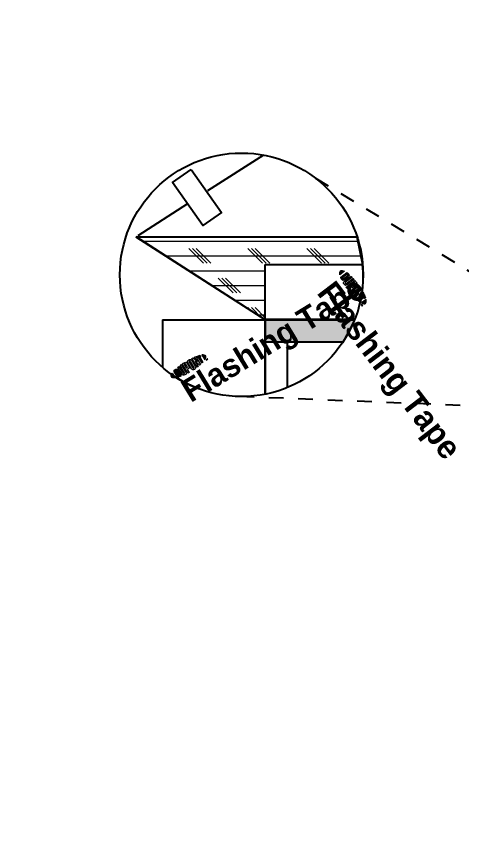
# Model space of a CAD drawing. Header units: inches. Extents: x -22 to 84, y -21 to 19.
# Drawn here: x 42.5 to 46.27, y -3.28 to 3.6 of the extents above; entities that cross this region are included whole.
import ezdxf

# ---------------------------------------------------------------- set-up
doc = ezdxf.new("R2010")
doc.units = ezdxf.units.IN
doc.header["$MEASUREMENT"] = 0
for name, pattern in [('AI-Linetype-31', [0.25, 0.125, -0.125]), ('AI-Linetype-32', [0.25, 0.125, -0.125]), ('AI-Linetype-33', [0.75, 0.5, -0.25])]:
    doc.linetypes.add(name, pattern=pattern)
for name, color, linetype, lineweight in [('.ATI-HATCH', 7, 'Continuous', 0), ('flash hatch', 7, 'Continuous', 0), ('G-ANNO-TTLB', 7, 'Continuous', 0), ('Layer 12', 7, 'Continuous', 0)]:
    doc.layers.add(name, color=color, linetype=linetype, lineweight=lineweight)

# ---------------------------------------------------------------- blocks, each defined once
blk = doc.blocks.new('Block_82')
at = {"layer": 'Layer 12', "true_color": 0x17477e, "transparency": 33554687}
h = blk.add_hatch(color=156, dxfattribs=at)
h.dxf.hatch_style = 2
edge = h.paths.add_edge_path()
edge.add_spline(control_points=[(45.2465, 1.4417), (45.2394, 1.4363), (45.2381, 1.4244), (45.2415, 1.408), (45.2415, 1.408), (45.2802, 1.4375), (45.2802, 1.4375), (45.2654, 1.4452), (45.2536, 1.4471), (45.2465, 1.4417)], knot_values=[0, 0, 0, 0, 1, 1, 1, 2, 2, 2, 3, 3, 3, 3], degree=3, periodic=0)
h = blk.add_hatch(color=156, dxfattribs=at)
h.dxf.hatch_style = 2
edge = h.paths.add_edge_path()
edge.add_spline(control_points=[(45.2726, 1.3747), (45.2697, 1.3724), (45.2673, 1.3734), (45.2657, 1.3756), (45.2644, 1.3772), (45.2631, 1.3803), (45.2621, 1.3828), (45.2621, 1.3828), (45.2991, 1.411), (45.2991, 1.411), (45.3012, 1.4094), (45.3038, 1.4073), (45.305, 1.4056), (45.3067, 1.4035), (45.307, 1.4009), (45.3041, 1.3987), (45.3041, 1.3987), (45.2726, 1.3747), (45.2726, 1.3747)], knot_values=[0, 0, 0, 0, 1, 1, 1, 2, 2, 2, 3, 3, 3, 4, 4, 4, 5, 5, 5, 6, 6, 6, 6], degree=3, periodic=0)
edge = h.paths.add_edge_path()
edge.add_spline(control_points=[(45.3158, 1.4116), (45.3132, 1.4149), (45.3085, 1.419), (45.2992, 1.4257), (45.2992, 1.4257), (45.2479, 1.3866), (45.2479, 1.3866), (45.2514, 1.3771), (45.2545, 1.3702), (45.2571, 1.3668), (45.263, 1.3591), (45.271, 1.3583), (45.2786, 1.3641), (45.2786, 1.3641), (45.3127, 1.3901), (45.3127, 1.3901), (45.3203, 1.3959), (45.3217, 1.4038), (45.3158, 1.4116)], knot_values=[0, 0, 0, 0, 1, 1, 1, 2, 2, 2, 3, 3, 3, 4, 4, 4, 5, 5, 5, 6, 6, 6, 6], degree=3, periodic=0)
h = blk.add_hatch(color=156, dxfattribs=at)
h.dxf.hatch_style = 2
edge = h.paths.add_edge_path()
edge.add_spline(control_points=[(45.2945, 1.3336), (45.2915, 1.3313), (45.2888, 1.3309), (45.2865, 1.335), (45.2841, 1.3389), (45.2849, 1.3411), (45.2884, 1.3438), (45.2884, 1.3438), (45.3443, 1.3864), (45.3443, 1.3864), (45.3422, 1.3886), (45.3373, 1.3934), (45.3352, 1.3955), (45.3352, 1.3955), (45.2787, 1.3524), (45.2787, 1.3524), (45.2697, 1.3455), (45.2696, 1.3385), (45.2763, 1.3272), (45.2824, 1.3169), (45.2916, 1.3147), (45.3016, 1.3224), (45.3016, 1.3224), (45.3613, 1.3679), (45.3613, 1.3679), (45.3597, 1.3698), (45.3542, 1.3758), (45.3524, 1.3778), (45.3524, 1.3778), (45.2945, 1.3336), (45.2945, 1.3336)], knot_values=[0, 0, 0, 0, 1, 1, 1, 2, 2, 2, 3, 3, 3, 4, 4, 4, 5, 5, 5, 6, 6, 6, 7, 7, 7, 8, 8, 8, 9, 9, 9, 10, 10, 10, 10], degree=3, periodic=0)
h = blk.add_hatch(color=156, dxfattribs=at)
h.dxf.hatch_style = 2
edge = h.paths.add_edge_path()
edge.add_spline(control_points=[(45.3484, 1.3138), (45.3451, 1.3114), (45.3426, 1.3112), (45.3393, 1.3155), (45.3393, 1.3155), (45.3365, 1.3192), (45.3365, 1.3192), (45.3365, 1.3192), (45.3662, 1.3418), (45.3662, 1.3418), (45.3675, 1.3403), (45.3682, 1.3394), (45.3689, 1.3384), (45.3725, 1.3338), (45.3715, 1.3315), (45.3682, 1.3289), (45.3682, 1.3289), (45.3484, 1.3138), (45.3484, 1.3138)], knot_values=[0, 0, 0, 0, 1, 1, 1, 2, 2, 2, 3, 3, 3, 4, 4, 4, 5, 5, 5, 6, 6, 6, 6], degree=3, periodic=0)
edge = h.paths.add_edge_path()
edge.add_spline(control_points=[(45.3799, 1.3458), (45.3785, 1.3476), (45.3732, 1.3541), (45.3681, 1.36), (45.3681, 1.36), (45.293, 1.3027), (45.293, 1.3027), (45.2944, 1.3005), (45.2983, 1.2948), (45.3005, 1.2918), (45.3005, 1.2918), (45.3261, 1.3113), (45.3261, 1.3113), (45.3261, 1.3113), (45.3292, 1.3071), (45.3292, 1.3071), (45.3377, 1.2961), (45.3462, 1.2953), (45.3557, 1.3026), (45.3557, 1.3026), (45.3778, 1.3194), (45.3778, 1.3194), (45.3872, 1.3266), (45.3879, 1.3353), (45.3799, 1.3458)], knot_values=[0, 0, 0, 0, 1, 1, 1, 2, 2, 2, 3, 3, 3, 4, 4, 4, 5, 5, 5, 6, 6, 6, 7, 7, 7, 8, 8, 8, 8], degree=3, periodic=0)
h = blk.add_hatch(color=156, dxfattribs=at)
h.dxf.hatch_style = 2
edge = h.paths.add_edge_path()
edge.add_spline(control_points=[(45.3509, 1.2561), (45.3479, 1.2538), (45.3456, 1.2536), (45.3427, 1.2573), (45.3396, 1.2611), (45.3405, 1.2634), (45.3435, 1.2657), (45.3435, 1.2657), (45.3904, 1.3014), (45.3904, 1.3014), (45.3935, 1.3038), (45.396, 1.3041), (45.3988, 1.3001), (45.4015, 1.2963), (45.4007, 1.2941), (45.3977, 1.2918), (45.3977, 1.2918), (45.3509, 1.2561), (45.3509, 1.2561)], knot_values=[0, 0, 0, 0, 1, 1, 1, 2, 2, 2, 3, 3, 3, 4, 4, 4, 5, 5, 5, 6, 6, 6, 6], degree=3, periodic=0)
edge = h.paths.add_edge_path()
edge.add_spline(control_points=[(45.4093, 1.3081), (45.4023, 1.3183), (45.3935, 1.3208), (45.3836, 1.3133), (45.3836, 1.3133), (45.3345, 1.2758), (45.3345, 1.2758), (45.324, 1.2678), (45.3238, 1.2592), (45.3321, 1.2492), (45.3403, 1.2395), (45.3481, 1.2371), (45.3592, 1.2456), (45.3592, 1.2456), (45.4062, 1.2814), (45.4062, 1.2814), (45.4167, 1.2895), (45.4169, 1.2971), (45.4093, 1.3081)], knot_values=[0, 0, 0, 0, 1, 1, 1, 2, 2, 2, 3, 3, 3, 4, 4, 4, 5, 5, 5, 6, 6, 6, 6], degree=3, periodic=0)
h = blk.add_hatch(color=156, dxfattribs=at)
h.dxf.hatch_style = 2
edge = h.paths.add_edge_path()
edge.add_spline(control_points=[(45.4015, 1.2315), (45.4015, 1.2315), (45.4308, 1.2724), (45.4308, 1.2724), (45.4288, 1.2759), (45.4263, 1.28), (45.4243, 1.2832), (45.4243, 1.2832), (45.3522, 1.2282), (45.3522, 1.2282), (45.354, 1.2263), (45.3586, 1.2214), (45.3611, 1.2189), (45.3611, 1.2189), (45.4029, 1.2522), (45.4029, 1.2522), (45.4029, 1.2522), (45.3716, 1.2086), (45.3716, 1.2086), (45.374, 1.2063), (45.3776, 1.203), (45.38, 1.2008), (45.38, 1.2008), (45.4434, 1.2492), (45.4434, 1.2492), (45.4419, 1.2522), (45.439, 1.2576), (45.4376, 1.2602), (45.4376, 1.2602), (45.4015, 1.2315), (45.4015, 1.2315)], knot_values=[0, 0, 0, 0, 1, 1, 1, 2, 2, 2, 3, 3, 3, 4, 4, 4, 5, 5, 5, 6, 6, 6, 7, 7, 7, 8, 8, 8, 9, 9, 9, 10, 10, 10, 10], degree=3, periodic=0)
h = blk.add_hatch(color=156, dxfattribs=at)
h.dxf.hatch_style = 2
edge = h.paths.add_edge_path()
edge.add_spline(control_points=[(45.4363, 1.2355), (45.4378, 1.2325), (45.4392, 1.2295), (45.4406, 1.2266), (45.4406, 1.2266), (45.3927, 1.19), (45.3927, 1.19), (45.395, 1.1881), (45.3993, 1.1847), (45.4024, 1.1825), (45.4024, 1.1825), (45.4455, 1.2154), (45.4455, 1.2154), (45.4469, 1.2121), (45.4482, 1.209), (45.4493, 1.2061), (45.4493, 1.2061), (45.4586, 1.2132), (45.4586, 1.2132), (45.4555, 1.2226), (45.4515, 1.2323), (45.4463, 1.2431), (45.4463, 1.2431), (45.4363, 1.2355), (45.4363, 1.2355)], knot_values=[0, 0, 0, 0, 1, 1, 1, 2, 2, 2, 3, 3, 3, 4, 4, 4, 5, 5, 5, 6, 6, 6, 7, 7, 7, 8, 8, 8, 8], degree=3, periodic=0)
h = blk.add_hatch(color=156, dxfattribs=at)
h.dxf.hatch_style = 2
edge = h.paths.add_edge_path()
edge.add_spline(control_points=[(45.4578, 1.1648), (45.4507, 1.1593), (45.4388, 1.1612), (45.4239, 1.1688), (45.4239, 1.1688), (45.4627, 1.1984), (45.4627, 1.1984), (45.4662, 1.182), (45.4648, 1.1701), (45.4578, 1.1648)], knot_values=[0, 0, 0, 0, 1, 1, 1, 2, 2, 2, 3, 3, 3, 3], degree=3, periodic=0)
h = blk.add_hatch(color=156, dxfattribs=at)
h.dxf.hatch_style = 2
edge = h.paths.add_edge_path()
edge.add_spline(control_points=[(45.4302, 1.1526), (45.4302, 1.1526), (45.4311, 1.1515), (45.4311, 1.1515), (45.4311, 1.1515), (45.4297, 1.1478), (45.4297, 1.1478), (45.4297, 1.1478), (45.4337, 1.1481), (45.4337, 1.1481), (45.4337, 1.1481), (45.4345, 1.147), (45.4345, 1.147), (45.4345, 1.147), (45.4289, 1.1427), (45.4289, 1.1427), (45.4289, 1.1427), (45.4281, 1.1438), (45.4281, 1.1438), (45.4281, 1.1438), (45.4321, 1.1468), (45.4321, 1.1468), (45.4321, 1.1468), (45.4281, 1.1465), (45.4281, 1.1465), (45.4281, 1.1465), (45.428, 1.1466), (45.428, 1.1466), (45.428, 1.1466), (45.4294, 1.1503), (45.4294, 1.1503), (45.4294, 1.1503), (45.4254, 1.1473), (45.4254, 1.1473), (45.4254, 1.1473), (45.4246, 1.1483), (45.4246, 1.1483), (45.4246, 1.1483), (45.4302, 1.1526), (45.4302, 1.1526)], knot_values=[0, 0, 0, 0, 1, 1, 1, 2, 2, 2, 3, 3, 3, 4, 4, 4, 5, 5, 5, 6, 6, 6, 7, 7, 7, 8, 8, 8, 9, 9, 9, 10, 10, 10, 11, 11, 11, 12, 12, 12, 13, 13, 13, 13], degree=3, periodic=0)
edge = h.paths.add_edge_path()
edge.add_spline(control_points=[(45.4262, 1.1558), (45.4262, 1.1558), (45.4249, 1.1576), (45.4249, 1.1576), (45.4249, 1.1576), (45.4259, 1.1583), (45.4259, 1.1583), (45.4259, 1.1583), (45.4293, 1.1538), (45.4293, 1.1538), (45.4293, 1.1538), (45.4283, 1.153), (45.4283, 1.153), (45.4283, 1.153), (45.427, 1.1548), (45.427, 1.1548), (45.427, 1.1548), (45.4224, 1.1513), (45.4224, 1.1513), (45.4224, 1.1513), (45.4216, 1.1523), (45.4216, 1.1523), (45.4216, 1.1523), (45.4262, 1.1558), (45.4262, 1.1558)], knot_values=[0, 0, 0, 0, 1, 1, 1, 2, 2, 2, 3, 3, 3, 4, 4, 4, 5, 5, 5, 6, 6, 6, 7, 7, 7, 8, 8, 8, 8], degree=3, periodic=0)
at = {"layer": 'Layer 12'}
for points, knots in [([(45.2465, 1.4417), (45.2394, 1.4363), (45.2381, 1.4244), (45.2415, 1.408), (45.2415, 1.408), (45.2802, 1.4375), (45.2802, 1.4375), (45.2654, 1.4452), (45.2536, 1.4471), (45.2465, 1.4417)], [0, 0, 0, 0, 1, 1, 1, 2, 2, 2, 3, 3, 3, 3]), ([(45.3158, 1.4116), (45.3132, 1.4149), (45.3085, 1.419), (45.2992, 1.4257), (45.2992, 1.4257), (45.2479, 1.3866), (45.2479, 1.3866), (45.2514, 1.3771), (45.2545, 1.3702), (45.2571, 1.3668), (45.263, 1.3591), (45.271, 1.3583), (45.2786, 1.3641), (45.2786, 1.3641), (45.3127, 1.3901), (45.3127, 1.3901), (45.3203, 1.3959), (45.3217, 1.4038), (45.3158, 1.4116)], [0, 0, 0, 0, 1, 1, 1, 2, 2, 2, 3, 3, 3, 4, 4, 4, 5, 5, 5, 6, 6, 6, 6]), ([(45.2726, 1.3747), (45.2697, 1.3724), (45.2673, 1.3734), (45.2657, 1.3756), (45.2644, 1.3772), (45.2631, 1.3803), (45.2621, 1.3828), (45.2621, 1.3828), (45.2991, 1.411), (45.2991, 1.411), (45.3012, 1.4094), (45.3038, 1.4073), (45.305, 1.4056), (45.3067, 1.4035), (45.307, 1.4009), (45.3041, 1.3987), (45.3041, 1.3987), (45.2726, 1.3747), (45.2726, 1.3747)], [0, 0, 0, 0, 1, 1, 1, 2, 2, 2, 3, 3, 3, 4, 4, 4, 5, 5, 5, 6, 6, 6, 6]), ([(45.2945, 1.3336), (45.2915, 1.3313), (45.2888, 1.3309), (45.2865, 1.335), (45.2841, 1.3389), (45.2849, 1.3411), (45.2884, 1.3438), (45.2884, 1.3438), (45.3443, 1.3864), (45.3443, 1.3864), (45.3422, 1.3886), (45.3373, 1.3934), (45.3352, 1.3955), (45.3352, 1.3955), (45.2787, 1.3524), (45.2787, 1.3524), (45.2697, 1.3455), (45.2696, 1.3385), (45.2763, 1.3272), (45.2824, 1.3169), (45.2916, 1.3147), (45.3016, 1.3224), (45.3016, 1.3224), (45.3613, 1.3679), (45.3613, 1.3679), (45.3597, 1.3698), (45.3542, 1.3758), (45.3524, 1.3778), (45.3524, 1.3778), (45.2945, 1.3336), (45.2945, 1.3336)], [0, 0, 0, 0, 1, 1, 1, 2, 2, 2, 3, 3, 3, 4, 4, 4, 5, 5, 5, 6, 6, 6, 7, 7, 7, 8, 8, 8, 9, 9, 9, 10, 10, 10, 10]), ([(45.3799, 1.3458), (45.3785, 1.3476), (45.3732, 1.3541), (45.3681, 1.36), (45.3681, 1.36), (45.293, 1.3027), (45.293, 1.3027), (45.2944, 1.3005), (45.2983, 1.2948), (45.3005, 1.2918), (45.3005, 1.2918), (45.3261, 1.3113), (45.3261, 1.3113), (45.3261, 1.3113), (45.3292, 1.3071), (45.3292, 1.3071), (45.3377, 1.2961), (45.3462, 1.2953), (45.3557, 1.3026), (45.3557, 1.3026), (45.3778, 1.3194), (45.3778, 1.3194), (45.3872, 1.3266), (45.3879, 1.3353), (45.3799, 1.3458)], [0, 0, 0, 0, 1, 1, 1, 2, 2, 2, 3, 3, 3, 4, 4, 4, 5, 5, 5, 6, 6, 6, 7, 7, 7, 8, 8, 8, 8]), ([(45.4093, 1.3081), (45.4023, 1.3183), (45.3935, 1.3208), (45.3836, 1.3133), (45.3836, 1.3133), (45.3345, 1.2758), (45.3345, 1.2758), (45.324, 1.2678), (45.3238, 1.2592), (45.3321, 1.2492), (45.3403, 1.2395), (45.3481, 1.2371), (45.3592, 1.2456), (45.3592, 1.2456), (45.4062, 1.2814), (45.4062, 1.2814), (45.4167, 1.2895), (45.4169, 1.2971), (45.4093, 1.3081)], [0, 0, 0, 0, 1, 1, 1, 2, 2, 2, 3, 3, 3, 4, 4, 4, 5, 5, 5, 6, 6, 6, 6]), ([(45.3484, 1.3138), (45.3451, 1.3114), (45.3426, 1.3112), (45.3393, 1.3155), (45.3393, 1.3155), (45.3365, 1.3192), (45.3365, 1.3192), (45.3365, 1.3192), (45.3662, 1.3418), (45.3662, 1.3418), (45.3675, 1.3403), (45.3682, 1.3394), (45.3689, 1.3384), (45.3725, 1.3338), (45.3715, 1.3315), (45.3682, 1.3289), (45.3682, 1.3289), (45.3484, 1.3138), (45.3484, 1.3138)], [0, 0, 0, 0, 1, 1, 1, 2, 2, 2, 3, 3, 3, 4, 4, 4, 5, 5, 5, 6, 6, 6, 6]), ([(45.3509, 1.2561), (45.3479, 1.2538), (45.3456, 1.2536), (45.3427, 1.2573), (45.3396, 1.2611), (45.3405, 1.2634), (45.3435, 1.2657), (45.3435, 1.2657), (45.3904, 1.3014), (45.3904, 1.3014), (45.3935, 1.3038), (45.396, 1.3041), (45.3988, 1.3001), (45.4015, 1.2963), (45.4007, 1.2941), (45.3977, 1.2918), (45.3977, 1.2918), (45.3509, 1.2561), (45.3509, 1.2561)], [0, 0, 0, 0, 1, 1, 1, 2, 2, 2, 3, 3, 3, 4, 4, 4, 5, 5, 5, 6, 6, 6, 6]), ([(45.4015, 1.2315), (45.4015, 1.2315), (45.4308, 1.2724), (45.4308, 1.2724), (45.4288, 1.2759), (45.4263, 1.28), (45.4243, 1.2832), (45.4243, 1.2832), (45.3522, 1.2282), (45.3522, 1.2282), (45.354, 1.2263), (45.3586, 1.2214), (45.3611, 1.2189), (45.3611, 1.2189), (45.4029, 1.2522), (45.4029, 1.2522), (45.4029, 1.2522), (45.3716, 1.2086), (45.3716, 1.2086), (45.374, 1.2063), (45.3776, 1.203), (45.38, 1.2008), (45.38, 1.2008), (45.4434, 1.2492), (45.4434, 1.2492), (45.4419, 1.2522), (45.439, 1.2576), (45.4376, 1.2602), (45.4376, 1.2602), (45.4015, 1.2315), (45.4015, 1.2315)], [0, 0, 0, 0, 1, 1, 1, 2, 2, 2, 3, 3, 3, 4, 4, 4, 5, 5, 5, 6, 6, 6, 7, 7, 7, 8, 8, 8, 9, 9, 9, 10, 10, 10, 10]), ([(45.4363, 1.2355), (45.4378, 1.2325), (45.4392, 1.2295), (45.4406, 1.2266), (45.4406, 1.2266), (45.3927, 1.19), (45.3927, 1.19), (45.395, 1.1881), (45.3993, 1.1847), (45.4024, 1.1825), (45.4024, 1.1825), (45.4455, 1.2154), (45.4455, 1.2154), (45.4469, 1.2121), (45.4482, 1.209), (45.4493, 1.2061), (45.4493, 1.2061), (45.4586, 1.2132), (45.4586, 1.2132), (45.4555, 1.2226), (45.4515, 1.2323), (45.4463, 1.2431), (45.4463, 1.2431), (45.4363, 1.2355), (45.4363, 1.2355)], [0, 0, 0, 0, 1, 1, 1, 2, 2, 2, 3, 3, 3, 4, 4, 4, 5, 5, 5, 6, 6, 6, 7, 7, 7, 8, 8, 8, 8]), ([(45.4578, 1.1648), (45.4507, 1.1593), (45.4388, 1.1612), (45.4239, 1.1688), (45.4239, 1.1688), (45.4627, 1.1984), (45.4627, 1.1984), (45.4662, 1.182), (45.4648, 1.1701), (45.4578, 1.1648)], [0, 0, 0, 0, 1, 1, 1, 2, 2, 2, 3, 3, 3, 3]), ([(45.4262, 1.1558), (45.4262, 1.1558), (45.4249, 1.1576), (45.4249, 1.1576), (45.4249, 1.1576), (45.4259, 1.1583), (45.4259, 1.1583), (45.4259, 1.1583), (45.4293, 1.1538), (45.4293, 1.1538), (45.4293, 1.1538), (45.4283, 1.153), (45.4283, 1.153), (45.4283, 1.153), (45.427, 1.1548), (45.427, 1.1548), (45.427, 1.1548), (45.4224, 1.1513), (45.4224, 1.1513), (45.4224, 1.1513), (45.4216, 1.1523), (45.4216, 1.1523), (45.4216, 1.1523), (45.4262, 1.1558), (45.4262, 1.1558)], [0, 0, 0, 0, 1, 1, 1, 2, 2, 2, 3, 3, 3, 4, 4, 4, 5, 5, 5, 6, 6, 6, 7, 7, 7, 8, 8, 8, 8]), ([(45.4302, 1.1526), (45.4302, 1.1526), (45.4311, 1.1515), (45.4311, 1.1515), (45.4311, 1.1515), (45.4297, 1.1478), (45.4297, 1.1478), (45.4297, 1.1478), (45.4337, 1.1481), (45.4337, 1.1481), (45.4337, 1.1481), (45.4345, 1.147), (45.4345, 1.147), (45.4345, 1.147), (45.4289, 1.1427), (45.4289, 1.1427), (45.4289, 1.1427), (45.4281, 1.1438), (45.4281, 1.1438), (45.4281, 1.1438), (45.4321, 1.1468), (45.4321, 1.1468), (45.4321, 1.1468), (45.4281, 1.1465), (45.4281, 1.1465), (45.4281, 1.1465), (45.428, 1.1466), (45.428, 1.1466), (45.428, 1.1466), (45.4294, 1.1503), (45.4294, 1.1503), (45.4294, 1.1503), (45.4254, 1.1473), (45.4254, 1.1473), (45.4254, 1.1473), (45.4246, 1.1483), (45.4246, 1.1483), (45.4246, 1.1483), (45.4302, 1.1526), (45.4302, 1.1526)], [0, 0, 0, 0, 1, 1, 1, 2, 2, 2, 3, 3, 3, 4, 4, 4, 5, 5, 5, 6, 6, 6, 7, 7, 7, 8, 8, 8, 9, 9, 9, 10, 10, 10, 11, 11, 11, 12, 12, 12, 13, 13, 13, 13])]:
    blk.add_open_spline(points, degree=3, knots=knots, dxfattribs=at)
blk = doc.blocks.new('Block_81')
at = {"layer": 'Layer 12'}
blk.add_blockref('Block_82', (0, 0), dxfattribs=at)
at = {"layer": 'Layer 12', "insert": (44.9907, 1.2152), "char_height": 0.2, "attachment_point": 7, "rotation": 307.33537}
blk.add_mtext('\\C156;\\c8275735;\\FDiodrum Semibold|b1|i0|c1;\\H0.199716;\\W1.000001;Flashing Tape', dxfattribs=at)
blk = doc.blocks.new('Block_80')
at = {"layer": 'Layer 12'}
blk.add_open_spline([(45.3652, 1.0344), (45.3652, 1.0344), (44.6059, 1.0344), (44.6059, 1.0344), (44.6059, 1.0344), (44.6059, 1.4936), (44.6059, 1.4936), (44.6059, 1.4936), (45.4308, 1.4936), (45.4308, 1.4936), (45.448, 1.3329), (45.4259, 1.1583), (45.3652, 1.0344)], degree=3, knots=[0, 0, 0, 0, 1, 1, 1, 2, 2, 2, 3, 3, 3, 4, 4, 4, 4], dxfattribs=at)
blk.add_blockref('Block_81', (0, 0), dxfattribs=at)
blk = doc.blocks.new('Block_284')
at = {"layer": '.ATI-HATCH'}
blk.add_lwpolyline([(45.4333, 1.4915), (45.3856, 1.7265), (43.512, 1.7265), (44.6048, 1.0248), (44.6048, 1.4915)], close=True, dxfattribs=at)
at = {"layer": '.ATI-HATCH', "color": 243, "lineweight": 0, "true_color": 0xcc667f}
for points in [[(43.5653, 1.6923), (43.5653, 1.6923), (45.3961, 1.6923), (45.3961, 1.6923)], [(44.0846, 1.5048), (44.0846, 1.5048), (43.9596, 1.6298), (43.9596, 1.6298)], [(44.1159, 1.5048), (44.1159, 1.5048), (43.9909, 1.6298), (43.9909, 1.6298)], [(44.1471, 1.5048), (44.1471, 1.5048), (44.0221, 1.6298), (44.0221, 1.6298)], [(44.5846, 1.5048), (44.5846, 1.5048), (44.4596, 1.6298), (44.4596, 1.6298)], [(44.6159, 1.5048), (44.6159, 1.5048), (44.4909, 1.6298), (44.4909, 1.6298)], [(44.6471, 1.5048), (44.6471, 1.5048), (44.5221, 1.6298), (44.5221, 1.6298)], [(45.0846, 1.5048), (45.0846, 1.5048), (44.9596, 1.6298), (44.9596, 1.6298)], [(45.1159, 1.5048), (45.1159, 1.5048), (44.9909, 1.6298), (44.9909, 1.6298)], [(45.1471, 1.5048), (45.1471, 1.5048), (45.0221, 1.6298), (45.0221, 1.6298)], [(43.76, 1.5673), (43.76, 1.5673), (45.4241, 1.5673), (45.4241, 1.5673)], [(43.9547, 1.4423), (43.9547, 1.4423), (44.6048, 1.4423), (44.6048, 1.4423)], [(44.3346, 1.2548), (44.3346, 1.2548), (44.2096, 1.3798), (44.2096, 1.3798)], [(44.3659, 1.2548), (44.3659, 1.2548), (44.2409, 1.3798), (44.2409, 1.3798)], [(44.3971, 1.2548), (44.3971, 1.2548), (44.2721, 1.3798), (44.2721, 1.3798)], [(44.1493, 1.3173), (44.1493, 1.3173), (44.6048, 1.3173), (44.6048, 1.3173)], [(44.344, 1.1923), (44.344, 1.1923), (44.6048, 1.1923), (44.6048, 1.1923)], [(44.4923, 1.097), (44.4923, 1.097), (44.4596, 1.1298), (44.4596, 1.1298)], [(44.5797, 1.041), (44.5797, 1.041), (44.4909, 1.1298), (44.4909, 1.1298)], [(44.6048, 1.047), (44.6048, 1.047), (44.5221, 1.1298), (44.5221, 1.1298)], [(44.5387, 1.0673), (44.5387, 1.0673), (44.6048, 1.0673), (44.6048, 1.0673)]]:
    blk.add_open_spline(points, degree=3, dxfattribs=at)
blk = doc.blocks.new('Block_303')
at = {"layer": '.ATI-HATCH', "true_color": 0x17477e, "transparency": 33554687}
h = blk.add_hatch(color=156, dxfattribs=at)
h.dxf.hatch_style = 2
edge = h.paths.add_edge_path()
edge.add_spline(control_points=[(44.0034, 0.6254), (44.0053, 0.6223), (44.0053, 0.62), (44.0014, 0.6175), (43.9974, 0.6149), (43.9953, 0.616), (43.9933, 0.6192), (43.9933, 0.6192), (43.9633, 0.6683), (43.9633, 0.6683), (43.9613, 0.6716), (43.9613, 0.674), (43.9654, 0.6764), (43.9694, 0.6787), (43.9715, 0.6776), (43.9734, 0.6745), (43.9734, 0.6745), (44.0034, 0.6254), (44.0034, 0.6254)], knot_values=[0, 0, 0, 0, 1, 1, 1, 2, 2, 2, 3, 3, 3, 4, 4, 4, 5, 5, 5, 6, 6, 6, 6], degree=3, periodic=0)
edge = h.paths.add_edge_path()
edge.add_spline(control_points=[(43.9587, 0.6874), (43.9481, 0.6816), (43.9448, 0.6733), (43.9511, 0.663), (43.9511, 0.663), (43.9826, 0.6114), (43.9826, 0.6114), (43.9893, 0.6005), (43.9976, 0.5993), (44.0082, 0.6064), (44.0185, 0.6134), (44.0216, 0.6208), (44.0144, 0.6324), (44.0144, 0.6324), (43.9844, 0.6816), (43.9844, 0.6816), (43.9776, 0.6927), (43.9702, 0.6936), (43.9587, 0.6874)], knot_values=[0, 0, 0, 0, 1, 1, 1, 2, 2, 2, 3, 3, 3, 4, 4, 4, 5, 5, 5, 6, 6, 6, 6], degree=3, periodic=0)
h = blk.add_hatch(color=156, dxfattribs=at)
h.dxf.hatch_style = 2
edge = h.paths.add_edge_path()
edge.add_spline(control_points=[(44.0324, 0.6721), (44.0324, 0.6721), (43.9956, 0.7047), (43.9956, 0.7047), (43.992, 0.7031), (43.9877, 0.7011), (43.9844, 0.6995), (43.9844, 0.6995), (44.0306, 0.6238), (44.0306, 0.6238), (44.0327, 0.6254), (44.0379, 0.6294), (44.0405, 0.6316), (44.0405, 0.6316), (44.0124, 0.6756), (44.0124, 0.6756), (44.0124, 0.6756), (44.0516, 0.6407), (44.0516, 0.6407), (44.0541, 0.6428), (44.0577, 0.646), (44.06, 0.6481), (44.06, 0.6481), (44.0194, 0.7146), (44.0194, 0.7146), (44.0163, 0.7134), (44.0108, 0.7112), (44.0082, 0.7101), (44.0082, 0.7101), (44.0324, 0.6721), (44.0324, 0.6721)], knot_values=[0, 0, 0, 0, 1, 1, 1, 2, 2, 2, 3, 3, 3, 4, 4, 4, 5, 5, 5, 6, 6, 6, 7, 7, 7, 8, 8, 8, 9, 9, 9, 10, 10, 10, 10], degree=3, periodic=0)
h = blk.add_hatch(color=156, dxfattribs=at)
h.dxf.hatch_style = 2
edge = h.paths.add_edge_path()
edge.add_spline(control_points=[(44.032, 0.7063), (44.0351, 0.7075), (44.0381, 0.7086), (44.0411, 0.7096), (44.0411, 0.7096), (44.0718, 0.6593), (44.0718, 0.6593), (44.0739, 0.6614), (44.0776, 0.6653), (44.0801, 0.668), (44.0801, 0.668), (44.0524, 0.7133), (44.0524, 0.7133), (44.0558, 0.7143), (44.0589, 0.7152), (44.0619, 0.716), (44.0619, 0.716), (44.0559, 0.7257), (44.0559, 0.7257), (44.0464, 0.7237), (44.0367, 0.7207), (44.0256, 0.7168), (44.0256, 0.7168), (44.032, 0.7063), (44.032, 0.7063)], knot_values=[0, 0, 0, 0, 1, 1, 1, 2, 2, 2, 3, 3, 3, 4, 4, 4, 5, 5, 5, 6, 6, 6, 7, 7, 7, 8, 8, 8, 8], degree=3, periodic=0)
h = blk.add_hatch(color=156, dxfattribs=at)
h.dxf.hatch_style = 2
edge = h.paths.add_edge_path()
edge.add_spline(control_points=[(44.1029, 0.7201), (44.1075, 0.7126), (44.1045, 0.7013), (44.0956, 0.6876), (44.0956, 0.6876), (44.0707, 0.7282), (44.0707, 0.7282), (44.087, 0.73), (44.0984, 0.7275), (44.1029, 0.7201)], knot_values=[0, 0, 0, 0, 1, 1, 1, 2, 2, 2, 3, 3, 3, 3], degree=3, periodic=0)
h = blk.add_hatch(color=156, dxfattribs=at)
h.dxf.hatch_style = 2
edge = h.paths.add_edge_path()
edge.add_spline(control_points=[(44.112, 0.6921), (44.112, 0.6921), (44.1132, 0.6928), (44.1132, 0.6928), (44.1132, 0.6928), (44.1166, 0.6911), (44.1166, 0.6911), (44.1166, 0.6911), (44.1167, 0.6949), (44.1167, 0.6949), (44.1167, 0.6949), (44.1178, 0.6957), (44.1178, 0.6957), (44.1178, 0.6957), (44.1214, 0.6898), (44.1214, 0.6898), (44.1214, 0.6898), (44.1203, 0.6891), (44.1203, 0.6891), (44.1203, 0.6891), (44.1178, 0.6933), (44.1178, 0.6933), (44.1178, 0.6933), (44.1177, 0.6894), (44.1177, 0.6894), (44.1177, 0.6894), (44.1176, 0.6893), (44.1176, 0.6893), (44.1176, 0.6893), (44.1141, 0.691), (44.1141, 0.691), (44.1141, 0.691), (44.1166, 0.6869), (44.1166, 0.6869), (44.1166, 0.6869), (44.1155, 0.6862), (44.1155, 0.6862), (44.1155, 0.6862), (44.112, 0.6921), (44.112, 0.6921)], knot_values=[0, 0, 0, 0, 1, 1, 1, 2, 2, 2, 3, 3, 3, 4, 4, 4, 5, 5, 5, 6, 6, 6, 7, 7, 7, 8, 8, 8, 9, 9, 9, 10, 10, 10, 11, 11, 11, 12, 12, 12, 13, 13, 13, 13], degree=3, periodic=0)
edge = h.paths.add_edge_path()
edge.add_spline(control_points=[(44.1084, 0.6885), (44.1084, 0.6885), (44.1066, 0.6874), (44.1066, 0.6874), (44.1066, 0.6874), (44.106, 0.6884), (44.106, 0.6884), (44.106, 0.6884), (44.1107, 0.6913), (44.1107, 0.6913), (44.1107, 0.6913), (44.1113, 0.6903), (44.1113, 0.6903), (44.1113, 0.6903), (44.1095, 0.6892), (44.1095, 0.6892), (44.1095, 0.6892), (44.1125, 0.6843), (44.1125, 0.6843), (44.1125, 0.6843), (44.1114, 0.6837), (44.1114, 0.6837), (44.1114, 0.6837), (44.1084, 0.6885), (44.1084, 0.6885)], knot_values=[0, 0, 0, 0, 1, 1, 1, 2, 2, 2, 3, 3, 3, 4, 4, 4, 5, 5, 5, 6, 6, 6, 7, 7, 7, 8, 8, 8, 8], degree=3, periodic=0)
h = blk.add_hatch(color=156, dxfattribs=at)
h.dxf.hatch_style = 2
edge = h.paths.add_edge_path()
edge.add_spline(control_points=[(43.9224, 0.5784), (43.9243, 0.5753), (43.9244, 0.5726), (43.9203, 0.5707), (43.9162, 0.5689), (43.9142, 0.5698), (43.9119, 0.5735), (43.9119, 0.5735), (43.8761, 0.6321), (43.8761, 0.6321), (43.8738, 0.6302), (43.8686, 0.626), (43.8664, 0.6242), (43.8664, 0.6242), (43.9026, 0.565), (43.9026, 0.565), (43.9083, 0.5555), (43.9152, 0.5547), (43.9268, 0.56), (43.9374, 0.565), (43.9405, 0.5737), (43.934, 0.5842), (43.934, 0.5842), (43.8958, 0.6468), (43.8958, 0.6468), (43.8938, 0.6454), (43.8874, 0.6406), (43.8853, 0.6391), (43.8853, 0.6391), (43.9224, 0.5784), (43.9224, 0.5784)], knot_values=[0, 0, 0, 0, 1, 1, 1, 2, 2, 2, 3, 3, 3, 4, 4, 4, 5, 5, 5, 6, 6, 6, 7, 7, 7, 8, 8, 8, 9, 9, 9, 10, 10, 10, 10], degree=3, periodic=0)
h = blk.add_hatch(color=156, dxfattribs=at)
h.dxf.hatch_style = 2
edge = h.paths.add_edge_path()
edge.add_spline(control_points=[(43.947, 0.6287), (43.9491, 0.6253), (43.949, 0.6229), (43.9445, 0.6201), (43.9445, 0.6201), (43.9406, 0.6178), (43.9406, 0.6178), (43.9406, 0.6178), (43.9216, 0.6489), (43.9216, 0.6489), (43.9233, 0.65), (43.9242, 0.6506), (43.9252, 0.6512), (43.9301, 0.6542), (43.9322, 0.653), (43.9344, 0.6495), (43.9344, 0.6495), (43.947, 0.6287), (43.947, 0.6287)], knot_values=[0, 0, 0, 0, 1, 1, 1, 2, 2, 2, 3, 3, 3, 4, 4, 4, 5, 5, 5, 6, 6, 6, 6], degree=3, periodic=0)
edge = h.paths.add_edge_path()
edge.add_spline(control_points=[(43.9192, 0.6626), (43.9172, 0.6614), (43.9104, 0.6569), (43.9041, 0.6526), (43.9041, 0.6526), (43.9523, 0.5738), (43.9523, 0.5738), (43.9545, 0.575), (43.9605, 0.5782), (43.9637, 0.5801), (43.9637, 0.5801), (43.9473, 0.6068), (43.9473, 0.6068), (43.9473, 0.6068), (43.9516, 0.6095), (43.9516, 0.6095), (43.9632, 0.6166), (43.9648, 0.6247), (43.9587, 0.6347), (43.9587, 0.6347), (43.9446, 0.658), (43.9446, 0.658), (43.9386, 0.6678), (43.9302, 0.6693), (43.9192, 0.6626)], knot_values=[0, 0, 0, 0, 1, 1, 1, 2, 2, 2, 3, 3, 3, 4, 4, 4, 5, 5, 5, 6, 6, 6, 7, 7, 7, 8, 8, 8, 8], degree=3, periodic=0)
h = blk.add_hatch(color=156, dxfattribs=at)
h.dxf.hatch_style = 2
edge = h.paths.add_edge_path()
edge.add_spline(control_points=[(43.8125, 0.5427), (43.8171, 0.5352), (43.8285, 0.5327), (43.8448, 0.5344), (43.8448, 0.5344), (43.82, 0.575), (43.82, 0.575), (43.811, 0.5614), (43.808, 0.55), (43.8125, 0.5427)], knot_values=[0, 0, 0, 0, 1, 1, 1, 2, 2, 2, 3, 3, 3, 3], degree=3, periodic=0)
h = blk.add_hatch(color=156, dxfattribs=at)
h.dxf.hatch_style = 2
edge = h.paths.add_edge_path()
edge.add_spline(control_points=[(43.8803, 0.5613), (43.8822, 0.5582), (43.881, 0.556), (43.8787, 0.5546), (43.877, 0.5536), (43.8739, 0.5526), (43.8713, 0.5518), (43.8713, 0.5518), (43.8476, 0.5906), (43.8476, 0.5906), (43.8495, 0.5925), (43.8518, 0.5948), (43.8535, 0.5959), (43.8558, 0.5972), (43.8583, 0.5974), (43.8602, 0.5942), (43.8602, 0.5942), (43.8803, 0.5613), (43.8803, 0.5613)], knot_values=[0, 0, 0, 0, 1, 1, 1, 2, 2, 2, 3, 3, 3, 4, 4, 4, 5, 5, 5, 6, 6, 6, 6], degree=3, periodic=0)
edge = h.paths.add_edge_path()
edge.add_spline(control_points=[(43.8488, 0.6069), (43.8453, 0.6048), (43.8408, 0.6006), (43.8334, 0.5922), (43.8334, 0.5922), (43.8662, 0.5384), (43.8662, 0.5384), (43.8758, 0.5409), (43.8829, 0.5432), (43.8864, 0.5454), (43.8945, 0.5503), (43.896, 0.5581), (43.8912, 0.566), (43.8912, 0.566), (43.8693, 0.6017), (43.8693, 0.6017), (43.8645, 0.6097), (43.8569, 0.6119), (43.8488, 0.6069)], knot_values=[0, 0, 0, 0, 1, 1, 1, 2, 2, 2, 3, 3, 3, 4, 4, 4, 5, 5, 5, 6, 6, 6, 6], degree=3, periodic=0)
at = {"layer": '.ATI-HATCH'}
for points, knots in [([(43.9587, 0.6874), (43.9481, 0.6816), (43.9448, 0.6733), (43.9511, 0.663), (43.9511, 0.663), (43.9826, 0.6114), (43.9826, 0.6114), (43.9893, 0.6005), (43.9976, 0.5993), (44.0082, 0.6064), (44.0185, 0.6134), (44.0216, 0.6208), (44.0144, 0.6324), (44.0144, 0.6324), (43.9844, 0.6816), (43.9844, 0.6816), (43.9776, 0.6927), (43.9702, 0.6936), (43.9587, 0.6874)], [0, 0, 0, 0, 1, 1, 1, 2, 2, 2, 3, 3, 3, 4, 4, 4, 5, 5, 5, 6, 6, 6, 6]), ([(44.0324, 0.6721), (44.0324, 0.6721), (43.9956, 0.7047), (43.9956, 0.7047), (43.992, 0.7031), (43.9877, 0.7011), (43.9844, 0.6995), (43.9844, 0.6995), (44.0306, 0.6238), (44.0306, 0.6238), (44.0327, 0.6254), (44.0379, 0.6294), (44.0405, 0.6316), (44.0405, 0.6316), (44.0124, 0.6756), (44.0124, 0.6756), (44.0124, 0.6756), (44.0516, 0.6407), (44.0516, 0.6407), (44.0541, 0.6428), (44.0577, 0.646), (44.06, 0.6481), (44.06, 0.6481), (44.0194, 0.7146), (44.0194, 0.7146), (44.0163, 0.7134), (44.0108, 0.7112), (44.0082, 0.7101), (44.0082, 0.7101), (44.0324, 0.6721), (44.0324, 0.6721)], [0, 0, 0, 0, 1, 1, 1, 2, 2, 2, 3, 3, 3, 4, 4, 4, 5, 5, 5, 6, 6, 6, 7, 7, 7, 8, 8, 8, 9, 9, 9, 10, 10, 10, 10]), ([(44.032, 0.7063), (44.0351, 0.7075), (44.0381, 0.7086), (44.0411, 0.7096), (44.0411, 0.7096), (44.0718, 0.6593), (44.0718, 0.6593), (44.0739, 0.6614), (44.0776, 0.6653), (44.0801, 0.668), (44.0801, 0.668), (44.0524, 0.7133), (44.0524, 0.7133), (44.0558, 0.7143), (44.0589, 0.7152), (44.0619, 0.716), (44.0619, 0.716), (44.0559, 0.7257), (44.0559, 0.7257), (44.0464, 0.7237), (44.0367, 0.7207), (44.0256, 0.7168), (44.0256, 0.7168), (44.032, 0.7063), (44.032, 0.7063)], [0, 0, 0, 0, 1, 1, 1, 2, 2, 2, 3, 3, 3, 4, 4, 4, 5, 5, 5, 6, 6, 6, 7, 7, 7, 8, 8, 8, 8]), ([(44.1029, 0.7201), (44.1075, 0.7126), (44.1045, 0.7013), (44.0956, 0.6876), (44.0956, 0.6876), (44.0707, 0.7282), (44.0707, 0.7282), (44.087, 0.73), (44.0984, 0.7275), (44.1029, 0.7201)], [0, 0, 0, 0, 1, 1, 1, 2, 2, 2, 3, 3, 3, 3]), ([(44.1084, 0.6885), (44.1084, 0.6885), (44.1066, 0.6874), (44.1066, 0.6874), (44.1066, 0.6874), (44.106, 0.6884), (44.106, 0.6884), (44.106, 0.6884), (44.1107, 0.6913), (44.1107, 0.6913), (44.1107, 0.6913), (44.1113, 0.6903), (44.1113, 0.6903), (44.1113, 0.6903), (44.1095, 0.6892), (44.1095, 0.6892), (44.1095, 0.6892), (44.1125, 0.6843), (44.1125, 0.6843), (44.1125, 0.6843), (44.1114, 0.6837), (44.1114, 0.6837), (44.1114, 0.6837), (44.1084, 0.6885), (44.1084, 0.6885)], [0, 0, 0, 0, 1, 1, 1, 2, 2, 2, 3, 3, 3, 4, 4, 4, 5, 5, 5, 6, 6, 6, 7, 7, 7, 8, 8, 8, 8]), ([(44.112, 0.6921), (44.112, 0.6921), (44.1132, 0.6928), (44.1132, 0.6928), (44.1132, 0.6928), (44.1166, 0.6911), (44.1166, 0.6911), (44.1166, 0.6911), (44.1167, 0.6949), (44.1167, 0.6949), (44.1167, 0.6949), (44.1178, 0.6957), (44.1178, 0.6957), (44.1178, 0.6957), (44.1214, 0.6898), (44.1214, 0.6898), (44.1214, 0.6898), (44.1203, 0.6891), (44.1203, 0.6891), (44.1203, 0.6891), (44.1178, 0.6933), (44.1178, 0.6933), (44.1178, 0.6933), (44.1177, 0.6894), (44.1177, 0.6894), (44.1177, 0.6894), (44.1176, 0.6893), (44.1176, 0.6893), (44.1176, 0.6893), (44.1141, 0.691), (44.1141, 0.691), (44.1141, 0.691), (44.1166, 0.6869), (44.1166, 0.6869), (44.1166, 0.6869), (44.1155, 0.6862), (44.1155, 0.6862), (44.1155, 0.6862), (44.112, 0.6921), (44.112, 0.6921)], [0, 0, 0, 0, 1, 1, 1, 2, 2, 2, 3, 3, 3, 4, 4, 4, 5, 5, 5, 6, 6, 6, 7, 7, 7, 8, 8, 8, 9, 9, 9, 10, 10, 10, 11, 11, 11, 12, 12, 12, 13, 13, 13, 13]), ([(43.9224, 0.5784), (43.9243, 0.5753), (43.9244, 0.5726), (43.9203, 0.5707), (43.9162, 0.5689), (43.9142, 0.5698), (43.9119, 0.5735), (43.9119, 0.5735), (43.8761, 0.6321), (43.8761, 0.6321), (43.8738, 0.6302), (43.8686, 0.626), (43.8664, 0.6242), (43.8664, 0.6242), (43.9026, 0.565), (43.9026, 0.565), (43.9083, 0.5555), (43.9152, 0.5547), (43.9268, 0.56), (43.9374, 0.565), (43.9405, 0.5737), (43.934, 0.5842), (43.934, 0.5842), (43.8958, 0.6468), (43.8958, 0.6468), (43.8938, 0.6454), (43.8874, 0.6406), (43.8853, 0.6391), (43.8853, 0.6391), (43.9224, 0.5784), (43.9224, 0.5784)], [0, 0, 0, 0, 1, 1, 1, 2, 2, 2, 3, 3, 3, 4, 4, 4, 5, 5, 5, 6, 6, 6, 7, 7, 7, 8, 8, 8, 9, 9, 9, 10, 10, 10, 10]), ([(43.9192, 0.6626), (43.9172, 0.6614), (43.9104, 0.6569), (43.9041, 0.6526), (43.9041, 0.6526), (43.9523, 0.5738), (43.9523, 0.5738), (43.9545, 0.575), (43.9605, 0.5782), (43.9637, 0.5801), (43.9637, 0.5801), (43.9473, 0.6068), (43.9473, 0.6068), (43.9473, 0.6068), (43.9516, 0.6095), (43.9516, 0.6095), (43.9632, 0.6166), (43.9648, 0.6247), (43.9587, 0.6347), (43.9587, 0.6347), (43.9446, 0.658), (43.9446, 0.658), (43.9386, 0.6678), (43.9302, 0.6693), (43.9192, 0.6626)], [0, 0, 0, 0, 1, 1, 1, 2, 2, 2, 3, 3, 3, 4, 4, 4, 5, 5, 5, 6, 6, 6, 7, 7, 7, 8, 8, 8, 8]), ([(43.947, 0.6287), (43.9491, 0.6253), (43.949, 0.6229), (43.9445, 0.6201), (43.9445, 0.6201), (43.9406, 0.6178), (43.9406, 0.6178), (43.9406, 0.6178), (43.9216, 0.6489), (43.9216, 0.6489), (43.9233, 0.65), (43.9242, 0.6506), (43.9252, 0.6512), (43.9301, 0.6542), (43.9322, 0.653), (43.9344, 0.6495), (43.9344, 0.6495), (43.947, 0.6287), (43.947, 0.6287)], [0, 0, 0, 0, 1, 1, 1, 2, 2, 2, 3, 3, 3, 4, 4, 4, 5, 5, 5, 6, 6, 6, 6]), ([(44.0034, 0.6254), (44.0053, 0.6223), (44.0053, 0.62), (44.0014, 0.6175), (43.9974, 0.6149), (43.9953, 0.616), (43.9933, 0.6192), (43.9933, 0.6192), (43.9633, 0.6683), (43.9633, 0.6683), (43.9613, 0.6716), (43.9613, 0.674), (43.9654, 0.6764), (43.9694, 0.6787), (43.9715, 0.6776), (43.9734, 0.6745), (43.9734, 0.6745), (44.0034, 0.6254), (44.0034, 0.6254)], [0, 0, 0, 0, 1, 1, 1, 2, 2, 2, 3, 3, 3, 4, 4, 4, 5, 5, 5, 6, 6, 6, 6]), ([(43.8125, 0.5427), (43.8171, 0.5352), (43.8285, 0.5327), (43.8448, 0.5344), (43.8448, 0.5344), (43.82, 0.575), (43.82, 0.575), (43.811, 0.5614), (43.808, 0.55), (43.8125, 0.5427)], [0, 0, 0, 0, 1, 1, 1, 2, 2, 2, 3, 3, 3, 3]), ([(43.8488, 0.6069), (43.8453, 0.6048), (43.8408, 0.6006), (43.8334, 0.5922), (43.8334, 0.5922), (43.8662, 0.5384), (43.8662, 0.5384), (43.8758, 0.5409), (43.8829, 0.5432), (43.8864, 0.5454), (43.8945, 0.5503), (43.896, 0.5581), (43.8912, 0.566), (43.8912, 0.566), (43.8693, 0.6017), (43.8693, 0.6017), (43.8645, 0.6097), (43.8569, 0.6119), (43.8488, 0.6069)], [0, 0, 0, 0, 1, 1, 1, 2, 2, 2, 3, 3, 3, 4, 4, 4, 5, 5, 5, 6, 6, 6, 6]), ([(43.8803, 0.5613), (43.8822, 0.5582), (43.881, 0.556), (43.8787, 0.5546), (43.877, 0.5536), (43.8739, 0.5526), (43.8713, 0.5518), (43.8713, 0.5518), (43.8476, 0.5906), (43.8476, 0.5906), (43.8495, 0.5925), (43.8518, 0.5948), (43.8535, 0.5959), (43.8558, 0.5972), (43.8583, 0.5974), (43.8602, 0.5942), (43.8602, 0.5942), (43.8803, 0.5613), (43.8803, 0.5613)], [0, 0, 0, 0, 1, 1, 1, 2, 2, 2, 3, 3, 3, 4, 4, 4, 5, 5, 5, 6, 6, 6, 6])]:
    blk.add_open_spline(points, degree=3, knots=knots, dxfattribs=at)
blk = doc.blocks.new('Block_302')
at = {"layer": '.ATI-HATCH'}
blk.add_blockref('Block_303', (0, 0), dxfattribs=at)
at = {"layer": '.ATI-HATCH', "insert": (44.0083, 0.2701), "char_height": 0.2, "attachment_point": 7, "rotation": 31.42264}
blk.add_mtext('\\C156;\\c8275735;\\FDiodrum Semibold|b1|i0|c1;\\H0.195113;\\W1.000006;Flashing Tape', dxfattribs=at)
blk = doc.blocks.new('Block_301')
at = {"layer": '.ATI-HATCH'}
blk.add_open_spline([(44.6035, 0.3972), (44.2843, 0.3374), (43.9542, 0.4236), (43.7362, 0.624), (43.7362, 0.624), (43.7362, 1.0269), (43.7362, 1.0269), (43.7362, 1.0269), (44.6035, 1.0269), (44.6035, 1.0269), (44.6035, 1.0269), (44.6035, 0.3972), (44.6035, 0.3972)], degree=3, knots=[0, 0, 0, 0, 1, 1, 1, 2, 2, 2, 3, 3, 3, 4, 4, 4, 4], dxfattribs=at)
blk.add_blockref('Block_302', (0, 0), dxfattribs=at)

msp = doc.modelspace()

# ---------------------------------------------------------------- hatches: boundary and pattern name
at = {"layer": 'flash hatch', "true_color": 0xcc667f, "transparency": 33554483}
msp.add_hatch(color=243, dxfattribs=at).paths.add_polyline_path([(45.3641, 1.0248), (44.6048, 1.0248), (44.6048, 0.8373), (45.2664, 0.8373)])
at = {"layer": 'G-ANNO-TTLB', "true_color": 0xff00ff, "transparency": 33554687}
h = msp.add_hatch(color=6, dxfattribs=at)
edge = h.paths.add_edge_path()
edge.add_spline(control_points=[(71.2893, -15.0744), (71.2893, -15.0744), (30.6016, -15.0744), (30.6016, -15.0744), (30.6016, -15.0744), (30.6016, 19.0506), (30.6016, 19.0506), (30.6016, 19.0506), (71.2893, 19.0506), (71.2893, 19.0506), (71.2893, 19.0506), (71.2893, -15.0744), (71.2893, -15.0744)], knot_values=[0, 0, 0, 0, 1, 1, 1, 2, 2, 2, 3, 3, 3, 4, 4, 4, 4], degree=3, periodic=0)
edge = h.paths.add_edge_path()
edge.add_spline(control_points=[(30.7266, 18.9256), (30.7266, 18.9256), (30.7266, -14.9494), (30.7266, -14.9494), (30.7266, -14.9494), (71.1643, -14.9494), (71.1643, -14.9494), (71.1643, -14.9494), (71.1643, 18.9256), (71.1643, 18.9256), (71.1643, 18.9256), (30.7266, 18.9256), (30.7266, 18.9256)], knot_values=[0, 0, 0, 0, 1, 1, 1, 2, 2, 2, 3, 3, 3, 4, 4, 4, 4], degree=3, periodic=0)
edge.add_line((30.7266, 18.9256), (30.7266, 18.9256))

# ---------------------------------------------------------------- linework, layer by layer
at = {"layer": '.ATI-HATCH', "color": 18, "lineweight": 25, "true_color": 0x000000}
for p, q in [((44.5925, 2.4217), (44.1195, 2.118)), ((44.6059, 1.0269), (43.5131, 1.7286))]:
    msp.add_line(p, q, dxfattribs=at)
at = {"layer": '.ATI-HATCH', "color": 18, "linetype": 'AI-Linetype-31', "lineweight": 25, "true_color": 0x000000}
msp.add_line((45.0343, 2.2257), (47.5099, 0.7306), dxfattribs=at)
at = {"layer": '.ATI-HATCH', "color": 18, "linetype": 'AI-Linetype-33', "lineweight": 25, "true_color": 0x000000}
msp.add_line((43.949, 2.0085), (43.5131, 1.7286), dxfattribs=at)
at = {"layer": '.ATI-HATCH', "color": 33, "lineweight": 25, "true_color": 0xcc9966}
msp.add_line((43.5131, 1.7286), (45.3867, 1.7286), dxfattribs=at)
at = {"layer": '.ATI-HATCH', "color": 4, "lineweight": 25, "true_color": 0x00ffff}
for p, q in [((44.6059, 1.0269), (44.6059, 1.4936)), ((44.6059, 1.4936), (45.4344, 1.4936)), ((43.7362, 1.0269), (44.6059, 1.0269)), ((43.7362, 1.0269), (43.7362, 0.624)), ((44.6059, 1.0269), (44.6059, 0.3956)), ((44.6059, 1.0269), (45.3652, 1.0269))]:
    msp.add_line(p, q, dxfattribs=at)
at = {"layer": '.ATI-HATCH', "color": 191, "lineweight": 25, "true_color": 0xbf7fff}
for p, q in [((44.6059, 0.8394), (45.2675, 0.8394)), ((44.7934, 0.8394), (44.7934, 0.4514))]:
    msp.add_line(p, q, dxfattribs=at)
at = {"layer": '.ATI-HATCH', "color": 18, "linetype": 'AI-Linetype-32', "lineweight": 25, "true_color": 0x000000}
msp.add_line((47.5104, 0.2515), (44.3497, 0.3778), dxfattribs=at)
at = {"layer": '.ATI-HATCH', "color": 2, "lineweight": 25, "true_color": 0xf5eb12}
msp.add_lwpolyline([(43.9804, 2.2993), (44.2372, 1.9357), (44.0793, 1.8241), (43.8224, 2.1877)], close=True, dxfattribs=at)
at = {"layer": '.ATI-HATCH', "color": 18, "lineweight": 25, "true_color": 0x000000}
msp.add_circle((44.4068, 1.4074), 1.0312, dxfattribs=at)
msp.add_circle((44.4068, 1.4074), 1.0312, dxfattribs=at)
msp.add_circle((44.4068, 1.4074), 1.0312, dxfattribs=at)
at = {"layer": 'flash hatch'}
msp.add_lwpolyline([(45.3641, 1.0248), (44.6048, 1.0248), (44.6048, 0.8373), (45.2664, 0.8373)], close=True, dxfattribs=at)
at = {"layer": 'G-ANNO-TTLB'}
for points in [[(71.2893, -15.0744), (71.2893, -15.0744), (30.6016, -15.0744), (30.6016, -15.0744), (30.6016, -15.0744), (30.6016, 19.0506), (30.6016, 19.0506), (30.6016, 19.0506), (71.2893, 19.0506), (71.2893, 19.0506), (71.2893, 19.0506), (71.2893, -15.0744), (71.2893, -15.0744)], [(30.7266, 18.9256), (30.7266, 18.9256), (30.7266, -14.9494), (30.7266, -14.9494), (30.7266, -14.9494), (71.1643, -14.9494), (71.1643, -14.9494), (71.1643, -14.9494), (71.1643, 18.9256), (71.1643, 18.9256), (71.1643, 18.9256), (30.7266, 18.9256), (30.7266, 18.9256)]]:
    msp.add_open_spline(points, degree=3, knots=[0, 0, 0, 0, 1, 1, 1, 2, 2, 2, 3, 3, 3, 4, 4, 4, 4], dxfattribs=at)

# ---------------------------------------------------------------- block references
at = {"layer": '.ATI-HATCH'}
for name in ['Block_284', 'Block_301']:
    msp.add_blockref(name, (0, 0), dxfattribs=at)
at = {"layer": 'Layer 12'}
msp.add_blockref('Block_80', (0, 0), dxfattribs=at)

doc.saveas('drawing.dxf')
